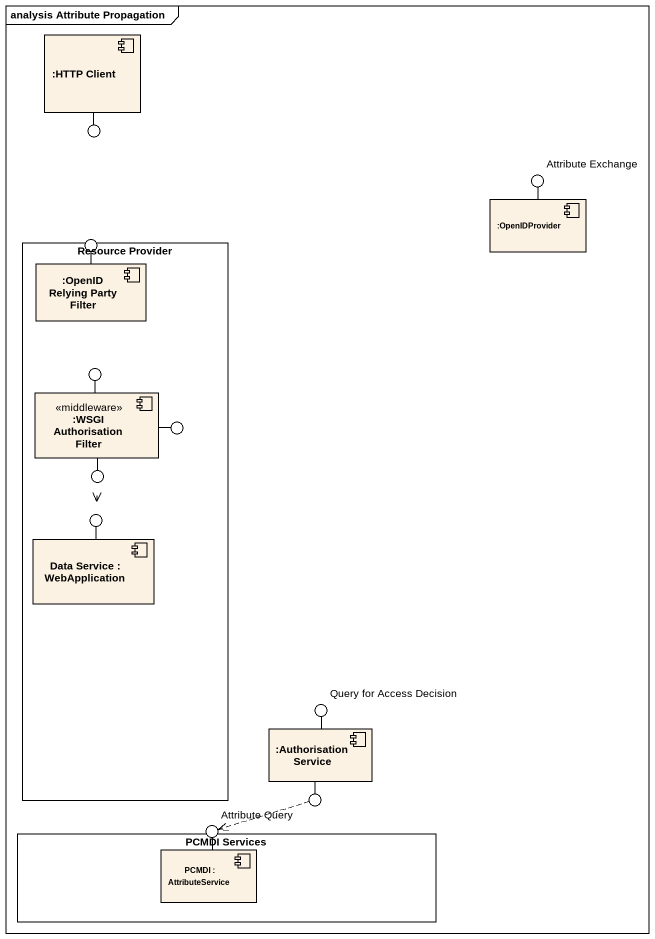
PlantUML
@startuml
mainframe analysis Attribute Propagation
component ":HTTP Client" as HTTP_Client
() " " as lollipop1
() "Attribute Exchange" as Attribute_Exchange
component ":OpenIDProvider" as OpenIDProvider
rectangle "Resource Provider" as Resource_Provider {
  component ":OpenID Relying Party Filter" as OpenID_Relying_Party_Filter
  component ":WSGI Authorisation Filter" as WSGI_Authorisation_Filter <<middleware>>
  component "Data Service : WebApplication" as Data_Service
}
() " " as lollipop2
() " " as lollipop3 <<HTTP>>
() " " as lollipop4
() " " as lollipop5
() " " as lollipop6 <<middleware>>
() "Query for Access Decision" as Query_for_Access_Decision
component ":AuthorisationService" as AuthorisationService
() "Attribute Query" as Attribute_Query <<HTTPS SAML over SOAP>>
() " " as lollipop7
rectangle "PCMDI Services" as PCMDI_Services {
  component "PCMDI : AttributeService" as PCMDI
}
HTTP_Client -- lollipop1
OpenIDProvider -up- Attribute_Exchange
OpenID_Relying_Party_Filter -up- lollipop2
WSGI_Authorisation_Filter -up- lollipop3
WSGI_Authorisation_Filter -right- lollipop4
WSGI_Authorisation_Filter -- lollipop5
Data_Service -up- lollipop6
AuthorisationService -up- Query_for_Access_Decision
PCMDI -up- Attribute_Query
AuthorisationService -- lollipop7
lollipop5 ..> lollipop6
lollipop7 .left.> Attribute_Query
@enduml
